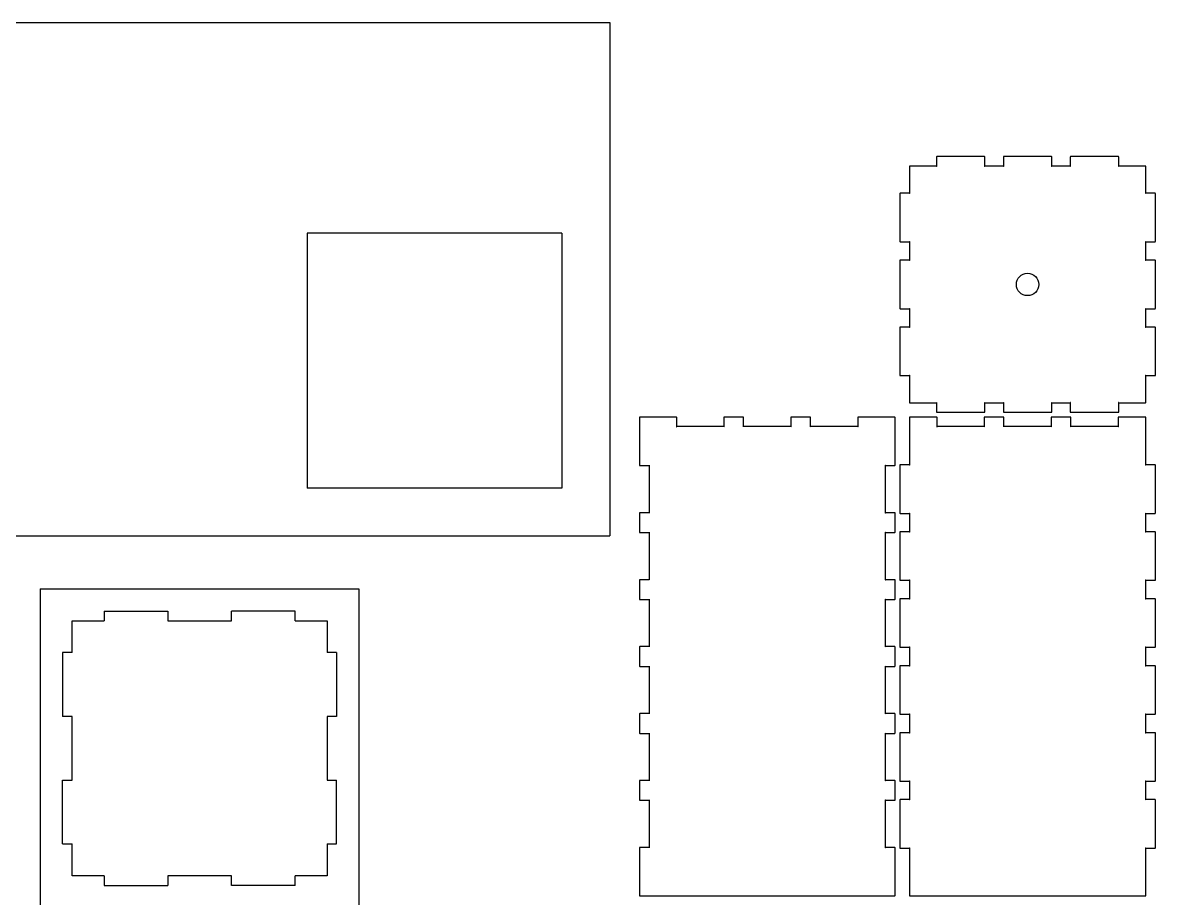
# Model space of a CAD drawing. Extents: x -178 to 375, y -261 to 165.
# Drawn here: x 19.8 to 375.3, y -109.8 to 164.9 of the extents above; entities that cross this region are included whole.
import ezdxf

# ---------------------------------------------------------------- set-up
doc = ezdxf.new("R2010")
doc.units = 0
doc.header["$MEASUREMENT"] = 0
doc.layers.add('MODELSKETCH_VISIBLE', color=7, linetype='CONTINUOUS')

msp = doc.modelspace()

# ---------------------------------------------------------------- linework, layer by layer
at = {"layer": 'MODELSKETCH_VISIBLE'}
for p, q in [((4.08, 164.86), (204.08, 164.86)), ((204.08, 164.86), (204.08, 3.86)), ((306.62, 122.82), (306.59, 122.77)), ((306.59, 122.77), (306.59, 122.75)), ((306.59, 122.75), (306.59, 119.75)), ((306.67, 122.85), (306.62, 122.82)), ((306.69, 122.85), (306.67, 122.85)), ((321.69, 122.85), (306.69, 122.85)), ((321.71, 122.85), (321.69, 122.85)), ((321.76, 122.82), (321.71, 122.85)), ((321.79, 122.77), (321.76, 122.82)), ((321.79, 122.75), (321.79, 122.77)), ((321.79, 119.75), (321.79, 122.75)), ((327.62, 122.82), (327.59, 122.77)), ((327.59, 122.77), (327.59, 122.75)), ((327.59, 122.75), (327.59, 119.75)), ((327.67, 122.85), (327.62, 122.82)), ((327.69, 122.85), (327.67, 122.85)), ((342.69, 122.85), (327.69, 122.85)), ((342.71, 122.85), (342.69, 122.85)), ((342.76, 122.82), (342.71, 122.85)), ((342.79, 122.77), (342.76, 122.82)), ((342.79, 122.75), (342.79, 122.77)), ((342.79, 119.75), (342.79, 122.75)), ((348.62, 122.82), (348.59, 122.77)), ((348.59, 122.77), (348.59, 122.75)), ((348.59, 122.75), (348.59, 119.75)), ((348.67, 122.85), (348.62, 122.82)), ((348.69, 122.85), (348.67, 122.85)), ((363.69, 122.85), (348.69, 122.85)), ((363.71, 122.85), (363.69, 122.85)), ((363.76, 122.82), (363.71, 122.85)), ((363.79, 122.77), (363.76, 122.82)), ((363.79, 122.75), (363.79, 122.77)), ((363.79, 119.75), (363.79, 122.75)), ((298.12, 119.82), (298.09, 119.77)), ((298.09, 119.77), (298.09, 119.75)), ((298.09, 119.75), (298.09, 111.25)), ((298.17, 119.85), (298.12, 119.82)), ((298.19, 119.85), (298.17, 119.85)), ((306.69, 119.85), (298.19, 119.85)), ((306.59, 119.77), (306.62, 119.82)), ((306.59, 119.75), (306.59, 119.77)), ((306.62, 119.82), (306.67, 119.85)), ((306.67, 119.85), (306.69, 119.85)), ((327.69, 119.85), (321.69, 119.85)), ((321.69, 119.85), (321.71, 119.85)), ((321.71, 119.85), (321.76, 119.82)), ((321.76, 119.82), (321.79, 119.77)), ((321.79, 119.77), (321.79, 119.75)), ((327.59, 119.77), (327.62, 119.82)), ((327.59, 119.75), (327.59, 119.77)), ((327.62, 119.82), (327.67, 119.85)), ((327.67, 119.85), (327.69, 119.85)), ((348.69, 119.85), (342.69, 119.85)), ((342.69, 119.85), (342.71, 119.85)), ((342.71, 119.85), (342.76, 119.82)), ((342.76, 119.82), (342.79, 119.77)), ((342.79, 119.77), (342.79, 119.75)), ((348.59, 119.77), (348.62, 119.82)), ((348.59, 119.75), (348.59, 119.77)), ((348.62, 119.82), (348.67, 119.85)), ((348.67, 119.85), (348.69, 119.85)), ((372.19, 119.85), (363.69, 119.85)), ((363.69, 119.85), (363.71, 119.85)), ((363.71, 119.85), (363.76, 119.82)), ((363.76, 119.82), (363.79, 119.77)), ((363.79, 119.77), (363.79, 119.75)), ((372.21, 119.85), (372.19, 119.85)), ((372.26, 119.82), (372.21, 119.85)), ((372.29, 119.77), (372.26, 119.82)), ((372.29, 119.75), (372.29, 119.77)), ((372.29, 111.25), (372.29, 119.75)), ((295.12, 111.32), (295.09, 111.27)), ((295.09, 111.27), (295.09, 111.25)), ((295.09, 111.25), (295.09, 96.25)), ((295.17, 111.35), (295.12, 111.32)), ((295.19, 111.35), (295.17, 111.35)), ((298.19, 111.35), (295.19, 111.35)), ((298.09, 111.27), (298.12, 111.32)), ((298.09, 111.25), (298.09, 111.27)), ((298.12, 111.32), (298.17, 111.35)), ((298.17, 111.35), (298.19, 111.35)), ((375.19, 111.35), (372.19, 111.35)), ((372.19, 111.35), (372.21, 111.35)), ((372.21, 111.35), (372.26, 111.32)), ((372.26, 111.32), (372.29, 111.27)), ((372.29, 111.27), (372.29, 111.25)), ((375.21, 111.35), (375.19, 111.35)), ((375.26, 111.32), (375.21, 111.35)), ((375.29, 111.27), (375.26, 111.32)), ((375.29, 111.25), (375.29, 111.27)), ((375.29, 96.25), (375.29, 111.25)), ((189.08, 98.86), (109.08, 98.86)), ((109.08, 98.86), (109.08, 18.86)), ((189.08, 98.86), (189.08, 18.86)), ((295.09, 96.25), (295.09, 96.24)), ((295.09, 96.24), (295.12, 96.18)), ((295.12, 96.18), (295.17, 96.15)), ((295.17, 96.15), (295.19, 96.15)), ((295.19, 96.15), (298.19, 96.15)), ((298.09, 96.24), (298.09, 96.25)), ((298.09, 96.25), (298.09, 90.25)), ((298.12, 96.18), (298.09, 96.24)), ((298.17, 96.15), (298.12, 96.18)), ((298.19, 96.15), (298.17, 96.15)), ((372.21, 96.15), (372.19, 96.15)), ((372.19, 96.15), (375.19, 96.15)), ((372.26, 96.18), (372.21, 96.15)), ((372.29, 96.24), (372.26, 96.18)), ((372.29, 90.25), (372.29, 96.25)), ((372.29, 96.25), (372.29, 96.24)), ((375.19, 96.15), (375.21, 96.15)), ((375.21, 96.15), (375.26, 96.18)), ((375.26, 96.18), (375.29, 96.24)), ((375.29, 96.24), (375.29, 96.25)), ((295.12, 90.32), (295.09, 90.27)), ((295.09, 90.27), (295.09, 90.25)), ((295.09, 90.25), (295.09, 75.25)), ((295.17, 90.35), (295.12, 90.32)), ((295.19, 90.35), (295.17, 90.35)), ((298.19, 90.35), (295.19, 90.35)), ((298.09, 90.27), (298.12, 90.32)), ((298.09, 90.25), (298.09, 90.27)), ((298.12, 90.32), (298.17, 90.35)), ((298.17, 90.35), (298.19, 90.35)), ((375.19, 90.35), (372.19, 90.35)), ((372.19, 90.35), (372.21, 90.35)), ((372.21, 90.35), (372.26, 90.32)), ((372.26, 90.32), (372.29, 90.27)), ((372.29, 90.27), (372.29, 90.25)), ((375.21, 90.35), (375.19, 90.35)), ((375.26, 90.32), (375.21, 90.35)), ((375.29, 90.27), (375.26, 90.32)), ((375.29, 90.25), (375.29, 90.27)), ((375.29, 75.25), (375.29, 90.25)), ((295.09, 75.25), (295.09, 75.24)), ((295.09, 75.24), (295.12, 75.18)), ((295.12, 75.18), (295.17, 75.15)), ((295.17, 75.15), (295.19, 75.15)), ((295.19, 75.15), (298.19, 75.15)), ((298.09, 75.24), (298.09, 75.25)), ((298.09, 75.25), (298.09, 69.25)), ((298.12, 75.18), (298.09, 75.24)), ((298.17, 75.15), (298.12, 75.18)), ((298.19, 75.15), (298.17, 75.15)), ((372.21, 75.15), (372.19, 75.15)), ((372.19, 75.15), (375.19, 75.15)), ((372.26, 75.18), (372.21, 75.15)), ((372.29, 75.24), (372.26, 75.18)), ((372.29, 69.25), (372.29, 75.25)), ((372.29, 75.25), (372.29, 75.24)), ((375.19, 75.15), (375.21, 75.15)), ((375.21, 75.15), (375.26, 75.18)), ((375.26, 75.18), (375.29, 75.24)), ((375.29, 75.24), (375.29, 75.25)), ((295.12, 69.32), (295.09, 69.27)), ((295.09, 69.27), (295.09, 69.25)), ((295.09, 69.25), (295.09, 54.25)), ((295.17, 69.35), (295.12, 69.32)), ((295.19, 69.35), (295.17, 69.35)), ((298.19, 69.35), (295.19, 69.35)), ((298.09, 69.27), (298.12, 69.32)), ((298.09, 69.25), (298.09, 69.27)), ((298.12, 69.32), (298.17, 69.35)), ((298.17, 69.35), (298.19, 69.35)), ((375.19, 69.35), (372.19, 69.35)), ((372.19, 69.35), (372.21, 69.35)), ((372.21, 69.35), (372.26, 69.32)), ((372.26, 69.32), (372.29, 69.27)), ((372.29, 69.27), (372.29, 69.25)), ((375.21, 69.35), (375.19, 69.35)), ((375.26, 69.32), (375.21, 69.35)), ((375.29, 69.27), (375.26, 69.32)), ((375.29, 69.25), (375.29, 69.27)), ((375.29, 54.25), (375.29, 69.25)), ((295.09, 54.25), (295.09, 54.24)), ((295.09, 54.24), (295.12, 54.18)), ((295.12, 54.18), (295.17, 54.15)), ((295.17, 54.15), (295.19, 54.15)), ((295.19, 54.15), (298.19, 54.15)), ((298.09, 54.24), (298.09, 54.25)), ((298.09, 54.25), (298.09, 45.75)), ((298.12, 54.18), (298.09, 54.24)), ((298.17, 54.15), (298.12, 54.18)), ((298.19, 54.15), (298.17, 54.15)), ((372.21, 54.15), (372.19, 54.15)), ((372.19, 54.15), (375.19, 54.15)), ((372.26, 54.18), (372.21, 54.15)), ((372.29, 54.24), (372.26, 54.18)), ((372.29, 45.75), (372.29, 54.25)), ((372.29, 54.25), (372.29, 54.24)), ((375.19, 54.15), (375.21, 54.15)), ((375.21, 54.15), (375.26, 54.18)), ((375.26, 54.18), (375.29, 54.24)), ((375.29, 54.24), (375.29, 54.25)), ((298.09, 45.75), (298.09, 45.74)), ((298.09, 45.74), (298.12, 45.68)), ((298.12, 45.68), (298.17, 45.65)), ((298.17, 45.65), (298.19, 45.65)), ((298.19, 45.65), (306.69, 45.65)), ((306.59, 45.74), (306.59, 45.75)), ((306.59, 45.75), (306.59, 42.75)), ((306.62, 45.68), (306.59, 45.74)), ((306.59, 42.75), (306.59, 42.74)), ((306.59, 42.74), (306.62, 42.68)), ((306.67, 45.65), (306.62, 45.68)), ((306.62, 42.68), (306.67, 42.65)), ((306.69, 45.65), (306.67, 45.65)), ((321.71, 45.65), (321.69, 45.65)), ((321.69, 45.65), (327.69, 45.65)), ((321.76, 45.68), (321.71, 45.65)), ((321.71, 42.65), (321.76, 42.68)), ((321.79, 45.74), (321.76, 45.68)), ((321.76, 42.68), (321.79, 42.74)), ((321.79, 42.75), (321.79, 45.75)), ((321.79, 45.75), (321.79, 45.74)), ((321.79, 42.74), (321.79, 42.75)), ((327.59, 45.74), (327.59, 45.75)), ((327.59, 45.75), (327.59, 42.75)), ((327.62, 45.68), (327.59, 45.74)), ((327.59, 42.75), (327.59, 42.74)), ((327.59, 42.74), (327.62, 42.68)), ((327.67, 45.65), (327.62, 45.68)), ((327.62, 42.68), (327.67, 42.65)), ((327.69, 45.65), (327.67, 45.65)), ((342.71, 45.65), (342.69, 45.65)), ((342.69, 45.65), (348.69, 45.65)), ((342.76, 45.68), (342.71, 45.65)), ((342.71, 42.65), (342.76, 42.68)), ((342.79, 45.74), (342.76, 45.68)), ((342.76, 42.68), (342.79, 42.74)), ((342.79, 42.75), (342.79, 45.75)), ((342.79, 45.75), (342.79, 45.74)), ((342.79, 42.74), (342.79, 42.75)), ((348.59, 45.74), (348.59, 45.75)), ((348.59, 45.75), (348.59, 42.75)), ((348.62, 45.68), (348.59, 45.74)), ((348.59, 42.75), (348.59, 42.74)), ((348.59, 42.74), (348.62, 42.68)), ((348.67, 45.65), (348.62, 45.68)), ((348.62, 42.68), (348.67, 42.65)), ((348.69, 45.65), (348.67, 45.65)), ((363.71, 45.65), (363.69, 45.65)), ((363.69, 45.65), (372.19, 45.65)), ((363.76, 45.68), (363.71, 45.65)), ((363.71, 42.65), (363.76, 42.68)), ((363.79, 45.74), (363.76, 45.68)), ((363.76, 42.68), (363.79, 42.74)), ((363.79, 42.75), (363.79, 45.75)), ((363.79, 45.75), (363.79, 45.74)), ((363.79, 42.74), (363.79, 42.75)), ((372.19, 45.65), (372.21, 45.65)), ((372.21, 45.65), (372.26, 45.68)), ((372.26, 45.68), (372.29, 45.74)), ((372.29, 45.74), (372.29, 45.75)), ((213.42, 41.12), (213.39, 41.07)), ((213.39, 41.07), (213.39, 41.05)), ((213.39, 41.05), (213.39, 38.05)), ((213.47, 41.15), (213.42, 41.12)), ((213.49, 41.15), (213.47, 41.15)), ((216.49, 41.15), (213.49, 41.15)), ((224.99, 41.15), (216.49, 41.15)), ((225.01, 41.15), (224.99, 41.15)), ((225.06, 41.12), (225.01, 41.15)), ((225.09, 41.07), (225.06, 41.12)), ((225.09, 41.05), (225.09, 41.07)), ((225.09, 38.05), (225.09, 41.05)), ((239.92, 41.12), (239.89, 41.07)), ((239.89, 41.07), (239.89, 41.05)), ((239.89, 41.05), (239.89, 38.05)), ((239.97, 41.15), (239.92, 41.12)), ((239.99, 41.15), (239.97, 41.15)), ((245.99, 41.15), (239.99, 41.15)), ((246.01, 41.15), (245.99, 41.15)), ((246.06, 41.12), (246.01, 41.15)), ((246.09, 41.07), (246.06, 41.12)), ((246.09, 41.05), (246.09, 41.07)), ((246.09, 38.05), (246.09, 41.05)), ((260.92, 41.12), (260.89, 41.07)), ((260.89, 41.07), (260.89, 41.05)), ((260.89, 41.05), (260.89, 38.05)), ((260.97, 41.15), (260.92, 41.12)), ((260.99, 41.15), (260.97, 41.15)), ((266.99, 41.15), (260.99, 41.15)), ((267.01, 41.15), (266.99, 41.15)), ((267.06, 41.12), (267.01, 41.15)), ((267.09, 41.07), (267.06, 41.12)), ((267.09, 41.05), (267.09, 41.07)), ((267.09, 38.05), (267.09, 41.05)), ((281.92, 41.12), (281.89, 41.07)), ((281.89, 41.07), (281.89, 41.05)), ((281.89, 41.05), (281.89, 38.05)), ((281.97, 41.15), (281.92, 41.12)), ((281.99, 41.15), (281.97, 41.15)), ((290.49, 41.15), (281.99, 41.15)), ((293.49, 41.15), (290.49, 41.15)), ((293.51, 41.15), (293.49, 41.15)), ((293.56, 41.12), (293.51, 41.15)), ((293.59, 41.07), (293.56, 41.12)), ((293.59, 41.05), (293.59, 41.07)), ((293.59, 38.05), (293.59, 41.05)), ((298.12, 41.12), (298.09, 41.07)), ((298.09, 41.07), (298.09, 41.05)), ((298.09, 41.05), (298.09, 38.05)), ((298.17, 41.15), (298.12, 41.12)), ((298.19, 41.15), (298.17, 41.15)), ((306.69, 41.15), (298.19, 41.15)), ((306.67, 42.65), (306.69, 42.65)), ((306.69, 42.65), (321.69, 42.65)), ((306.71, 41.15), (306.69, 41.15)), ((306.76, 41.12), (306.71, 41.15)), ((306.79, 41.07), (306.76, 41.12)), ((306.79, 41.05), (306.79, 41.07)), ((306.79, 38.05), (306.79, 41.05)), ((321.62, 41.12), (321.59, 41.07)), ((321.59, 41.07), (321.59, 41.05)), ((321.59, 41.05), (321.59, 38.05)), ((321.67, 41.15), (321.62, 41.12)), ((321.69, 41.15), (321.67, 41.15)), ((321.69, 42.65), (321.71, 42.65)), ((327.69, 41.15), (321.69, 41.15)), ((327.67, 42.65), (327.69, 42.65)), ((327.69, 42.65), (342.69, 42.65)), ((327.71, 41.15), (327.69, 41.15)), ((327.76, 41.12), (327.71, 41.15)), ((327.79, 41.07), (327.76, 41.12)), ((327.79, 41.05), (327.79, 41.07)), ((327.79, 38.05), (327.79, 41.05)), ((342.62, 41.12), (342.59, 41.07)), ((342.59, 41.07), (342.59, 41.05)), ((342.59, 41.05), (342.59, 38.05)), ((342.67, 41.15), (342.62, 41.12)), ((342.69, 41.15), (342.67, 41.15)), ((342.69, 42.65), (342.71, 42.65)), ((348.69, 41.15), (342.69, 41.15)), ((348.67, 42.65), (348.69, 42.65)), ((348.69, 42.65), (363.69, 42.65)), ((348.71, 41.15), (348.69, 41.15)), ((348.76, 41.12), (348.71, 41.15)), ((348.79, 41.07), (348.76, 41.12)), ((348.79, 41.05), (348.79, 41.07)), ((348.79, 38.05), (348.79, 41.05)), ((363.62, 41.12), (363.59, 41.07)), ((363.59, 41.07), (363.59, 41.05)), ((363.59, 41.05), (363.59, 38.05)), ((363.67, 41.15), (363.62, 41.12)), ((363.69, 41.15), (363.67, 41.15)), ((363.69, 42.65), (363.71, 42.65)), ((372.19, 41.15), (363.69, 41.15)), ((372.21, 41.15), (372.19, 41.15)), ((372.26, 41.12), (372.21, 41.15)), ((372.29, 41.07), (372.26, 41.12)), ((372.29, 41.05), (372.29, 41.07)), ((372.29, 38.05), (372.29, 41.05)), ((213.39, 38.05), (213.39, 26.05)), ((239.99, 38.15), (224.99, 38.15)), ((224.99, 38.15), (225.01, 38.15)), ((225.01, 38.15), (225.06, 38.12)), ((225.06, 38.12), (225.09, 38.07)), ((225.09, 38.07), (225.09, 38.05)), ((239.89, 38.07), (239.92, 38.12)), ((239.89, 38.05), (239.89, 38.07)), ((239.92, 38.12), (239.97, 38.15)), ((239.97, 38.15), (239.99, 38.15)), ((260.99, 38.15), (245.99, 38.15)), ((245.99, 38.15), (246.01, 38.15)), ((246.01, 38.15), (246.06, 38.12)), ((246.06, 38.12), (246.09, 38.07)), ((246.09, 38.07), (246.09, 38.05)), ((260.89, 38.07), (260.92, 38.12)), ((260.89, 38.05), (260.89, 38.07)), ((260.92, 38.12), (260.97, 38.15)), ((260.97, 38.15), (260.99, 38.15)), ((281.99, 38.15), (266.99, 38.15)), ((266.99, 38.15), (267.01, 38.15)), ((267.01, 38.15), (267.06, 38.12)), ((267.06, 38.12), (267.09, 38.07)), ((267.09, 38.07), (267.09, 38.05)), ((281.89, 38.07), (281.92, 38.12)), ((281.89, 38.05), (281.89, 38.07)), ((281.92, 38.12), (281.97, 38.15)), ((281.97, 38.15), (281.99, 38.15)), ((293.59, 26.05), (293.59, 38.05)), ((298.09, 38.05), (298.09, 26.05)), ((321.69, 38.15), (306.69, 38.15)), ((306.69, 38.15), (306.71, 38.15)), ((306.71, 38.15), (306.76, 38.12)), ((306.76, 38.12), (306.79, 38.07)), ((306.79, 38.07), (306.79, 38.05)), ((321.59, 38.07), (321.62, 38.12)), ((321.59, 38.05), (321.59, 38.07)), ((321.62, 38.12), (321.67, 38.15)), ((321.67, 38.15), (321.69, 38.15)), ((342.69, 38.15), (327.69, 38.15)), ((327.69, 38.15), (327.71, 38.15)), ((327.71, 38.15), (327.76, 38.12)), ((327.76, 38.12), (327.79, 38.07)), ((327.79, 38.07), (327.79, 38.05)), ((342.59, 38.07), (342.62, 38.12)), ((342.59, 38.05), (342.59, 38.07)), ((342.62, 38.12), (342.67, 38.15)), ((342.67, 38.15), (342.69, 38.15)), ((348.69, 38.15), (348.71, 38.15)), ((363.69, 38.15), (348.69, 38.15)), ((348.71, 38.15), (348.76, 38.12)), ((348.76, 38.12), (348.79, 38.07)), ((348.79, 38.07), (348.79, 38.05)), ((363.59, 38.07), (363.62, 38.12)), ((363.59, 38.05), (363.59, 38.07)), ((363.62, 38.12), (363.67, 38.15)), ((363.67, 38.15), (363.69, 38.15)), ((372.29, 26.05), (372.29, 38.05)), ((213.39, 26.05), (213.39, 26.04)), ((213.39, 26.04), (213.42, 25.98)), ((213.42, 25.98), (213.47, 25.95)), ((213.47, 25.95), (213.49, 25.95)), ((213.49, 25.95), (216.49, 25.95)), ((216.39, 26.04), (216.39, 26.05)), ((216.39, 26.05), (216.39, 11.05)), ((216.42, 25.98), (216.39, 26.04)), ((216.47, 25.95), (216.42, 25.98)), ((216.49, 25.95), (216.47, 25.95)), ((290.51, 25.95), (290.49, 25.95)), ((290.49, 25.95), (293.49, 25.95)), ((290.56, 25.98), (290.51, 25.95)), ((290.59, 26.04), (290.56, 25.98)), ((290.59, 11.05), (290.59, 26.05)), ((290.59, 26.05), (290.59, 26.04)), ((293.49, 25.95), (293.51, 25.95)), ((293.51, 25.95), (293.56, 25.98)), ((293.56, 25.98), (293.59, 26.04)), ((293.59, 26.04), (293.59, 26.05)), ((295.12, 26.12), (295.09, 26.07)), ((295.09, 26.07), (295.09, 26.05)), ((295.09, 26.05), (295.09, 11.05)), ((295.17, 26.15), (295.12, 26.12)), ((295.19, 26.15), (295.17, 26.15)), ((298.19, 26.15), (295.19, 26.15)), ((298.09, 26.07), (298.12, 26.12)), ((298.09, 26.05), (298.09, 26.07)), ((298.12, 26.12), (298.17, 26.15)), ((298.17, 26.15), (298.19, 26.15)), ((372.19, 26.15), (372.21, 26.15)), ((375.19, 26.15), (372.19, 26.15)), ((372.21, 26.15), (372.26, 26.12)), ((372.26, 26.12), (372.29, 26.07)), ((372.29, 26.07), (372.29, 26.05)), ((375.21, 26.15), (375.19, 26.15)), ((375.26, 26.12), (375.21, 26.15)), ((375.29, 26.07), (375.26, 26.12)), ((375.29, 26.05), (375.29, 26.07)), ((375.29, 11.05), (375.29, 26.05)), ((189.08, 18.86), (109.08, 18.86)), ((213.42, 11.12), (213.39, 11.07)), ((213.39, 11.07), (213.39, 11.05)), ((213.39, 11.05), (213.39, 5.05)), ((213.47, 11.15), (213.42, 11.12)), ((213.49, 11.15), (213.47, 11.15)), ((216.49, 11.15), (213.49, 11.15)), ((216.39, 11.07), (216.42, 11.12)), ((216.39, 11.05), (216.39, 11.07)), ((216.42, 11.12), (216.47, 11.15)), ((216.47, 11.15), (216.49, 11.15)), ((293.49, 11.15), (290.49, 11.15)), ((290.49, 11.15), (290.51, 11.15)), ((290.51, 11.15), (290.56, 11.12)), ((290.56, 11.12), (290.59, 11.07)), ((290.59, 11.07), (290.59, 11.05)), ((293.51, 11.15), (293.49, 11.15)), ((293.56, 11.12), (293.51, 11.15)), ((293.59, 11.07), (293.56, 11.12)), ((293.59, 11.05), (293.59, 11.07)), ((293.59, 5.05), (293.59, 11.05)), ((295.09, 11.05), (295.09, 11.04)), ((295.09, 11.04), (295.12, 10.98)), ((295.12, 10.98), (295.17, 10.95)), ((295.17, 10.95), (295.19, 10.95)), ((295.19, 10.95), (298.19, 10.95)), ((298.09, 11.04), (298.09, 11.05)), ((298.09, 11.05), (298.09, 5.05)), ((298.12, 10.98), (298.09, 11.04)), ((298.17, 10.95), (298.12, 10.98)), ((298.19, 10.95), (298.17, 10.95)), ((372.19, 10.95), (375.19, 10.95)), ((372.21, 10.95), (372.19, 10.95)), ((372.26, 10.98), (372.21, 10.95)), ((372.29, 11.04), (372.26, 10.98)), ((372.29, 11.05), (372.29, 11.04)), ((372.29, 5.05), (372.29, 11.05)), ((375.19, 10.95), (375.21, 10.95)), ((375.21, 10.95), (375.26, 10.98)), ((375.26, 10.98), (375.29, 11.04)), ((375.29, 11.04), (375.29, 11.05)), ((4.08, 3.86), (204.08, 3.86)), ((213.39, 5.05), (213.39, 5.04)), ((213.39, 5.04), (213.42, 4.98)), ((213.42, 4.98), (213.47, 4.95)), ((213.47, 4.95), (213.49, 4.95)), ((213.49, 4.95), (216.49, 4.95)), ((216.39, 5.04), (216.39, 5.05)), ((216.39, 5.05), (216.39, -9.95)), ((216.42, 4.98), (216.39, 5.04)), ((216.47, 4.95), (216.42, 4.98)), ((216.49, 4.95), (216.47, 4.95)), ((290.51, 4.95), (290.49, 4.95)), ((290.49, 4.95), (293.49, 4.95)), ((290.56, 4.98), (290.51, 4.95)), ((290.59, 5.04), (290.56, 4.98)), ((290.59, -9.95), (290.59, 5.05)), ((290.59, 5.05), (290.59, 5.04)), ((293.49, 4.95), (293.51, 4.95)), ((293.51, 4.95), (293.56, 4.98)), ((293.56, 4.98), (293.59, 5.04)), ((293.59, 5.04), (293.59, 5.05)), ((295.12, 5.12), (295.09, 5.07)), ((295.09, 5.07), (295.09, 5.05)), ((295.09, 5.05), (295.09, -9.95)), ((295.17, 5.15), (295.12, 5.12)), ((295.19, 5.15), (295.17, 5.15)), ((298.19, 5.15), (295.19, 5.15)), ((298.09, 5.07), (298.12, 5.12)), ((298.09, 5.05), (298.09, 5.07)), ((298.12, 5.12), (298.17, 5.15)), ((298.17, 5.15), (298.19, 5.15)), ((372.19, 5.15), (372.21, 5.15)), ((375.19, 5.15), (372.19, 5.15)), ((372.21, 5.15), (372.26, 5.12)), ((372.26, 5.12), (372.29, 5.07)), ((372.29, 5.07), (372.29, 5.05)), ((375.21, 5.15), (375.19, 5.15)), ((375.26, 5.12), (375.21, 5.15)), ((375.29, 5.07), (375.26, 5.12)), ((375.29, 5.05), (375.29, 5.07)), ((375.29, -9.95), (375.29, 5.05)), ((213.42, -9.88), (213.39, -9.93)), ((213.39, -9.93), (213.39, -9.95)), ((213.39, -9.95), (213.39, -15.95)), ((213.47, -9.85), (213.42, -9.88)), ((213.49, -9.85), (213.47, -9.85)), ((216.49, -9.85), (213.49, -9.85)), ((216.39, -9.93), (216.42, -9.88)), ((216.39, -9.95), (216.39, -9.93)), ((216.42, -9.88), (216.47, -9.85)), ((216.47, -9.85), (216.49, -9.85)), ((293.49, -9.85), (290.49, -9.85)), ((290.49, -9.85), (290.51, -9.85)), ((290.51, -9.85), (290.56, -9.88)), ((290.56, -9.88), (290.59, -9.93)), ((290.59, -9.93), (290.59, -9.95)), ((293.51, -9.85), (293.49, -9.85)), ((293.56, -9.88), (293.51, -9.85)), ((293.59, -9.93), (293.56, -9.88)), ((293.59, -9.95), (293.59, -9.93)), ((293.59, -15.95), (293.59, -9.95)), ((295.09, -9.95), (295.09, -9.96)), ((295.09, -9.96), (295.12, -10.02)), ((295.12, -10.02), (295.17, -10.05)), ((295.17, -10.05), (295.19, -10.05)), ((295.19, -10.05), (298.19, -10.05)), ((298.09, -9.96), (298.09, -9.95)), ((298.09, -9.95), (298.09, -15.95)), ((298.12, -10.02), (298.09, -9.96)), ((298.17, -10.05), (298.12, -10.02)), ((298.19, -10.05), (298.17, -10.05)), ((372.19, -10.05), (375.19, -10.05)), ((372.21, -10.05), (372.19, -10.05)), ((372.26, -10.02), (372.21, -10.05)), ((372.29, -9.96), (372.26, -10.02)), ((372.29, -9.95), (372.29, -9.96)), ((372.29, -15.95), (372.29, -9.95)), ((375.19, -10.05), (375.21, -10.05)), ((375.21, -10.05), (375.26, -10.02)), ((375.26, -10.02), (375.29, -9.96)), ((375.29, -9.96), (375.29, -9.95)), ((25.36, -12.73), (25.36, -112.73)), ((25.36, -12.73), (125.36, -12.73)), ((125.36, -12.73), (125.36, -112.73)), ((213.39, -15.95), (213.39, -15.96)), ((213.39, -15.96), (213.42, -16.02)), ((213.42, -16.02), (213.47, -16.05)), ((213.47, -16.05), (213.49, -16.05)), ((213.49, -16.05), (216.49, -16.05)), ((216.39, -15.96), (216.39, -15.95)), ((216.39, -15.95), (216.39, -30.95)), ((216.42, -16.02), (216.39, -15.96)), ((216.47, -16.05), (216.42, -16.02)), ((216.49, -16.05), (216.47, -16.05)), ((290.51, -16.05), (290.49, -16.05)), ((290.49, -16.05), (293.49, -16.05)), ((290.56, -16.02), (290.51, -16.05)), ((290.59, -15.96), (290.56, -16.02)), ((290.59, -30.95), (290.59, -15.95)), ((290.59, -15.95), (290.59, -15.96)), ((293.49, -16.05), (293.51, -16.05)), ((293.51, -16.05), (293.56, -16.02)), ((293.56, -16.02), (293.59, -15.96)), ((293.59, -15.96), (293.59, -15.95)), ((295.12, -15.88), (295.09, -15.93)), ((295.09, -15.93), (295.09, -15.95)), ((295.09, -15.95), (295.09, -30.95)), ((295.17, -15.85), (295.12, -15.88)), ((295.19, -15.85), (295.17, -15.85)), ((298.19, -15.85), (295.19, -15.85)), ((298.09, -15.93), (298.12, -15.88)), ((298.09, -15.95), (298.09, -15.93)), ((298.12, -15.88), (298.17, -15.85)), ((298.17, -15.85), (298.19, -15.85)), ((372.19, -15.85), (372.21, -15.85)), ((375.19, -15.85), (372.19, -15.85)), ((372.21, -15.85), (372.26, -15.88)), ((372.26, -15.88), (372.29, -15.93)), ((372.29, -15.93), (372.29, -15.95)), ((375.21, -15.85), (375.19, -15.85)), ((375.26, -15.88), (375.21, -15.85)), ((375.29, -15.93), (375.26, -15.88)), ((375.29, -15.95), (375.29, -15.93)), ((375.29, -30.95), (375.29, -15.95)), ((45.36, -19.73), (45.36, -22.73)), ((45.36, -19.73), (55.36, -19.73)), ((55.36, -19.73), (65.36, -19.73)), ((65.36, -19.73), (65.36, -22.73)), ((95.36, -19.73), (85.36, -19.73)), ((85.36, -22.73), (85.36, -19.73)), ((105.36, -19.73), (95.36, -19.73)), ((105.36, -22.73), (105.36, -19.73)), ((35.36, -32.73), (35.36, -22.73)), ((35.36, -22.73), (45.36, -22.73)), ((65.36, -22.73), (85.36, -22.73)), ((105.36, -22.73), (115.36, -22.73)), ((115.36, -22.73), (115.36, -32.73)), ((213.42, -30.88), (213.39, -30.93)), ((213.39, -30.93), (213.39, -30.95)), ((213.39, -30.95), (213.39, -36.95)), ((213.47, -30.85), (213.42, -30.88)), ((213.49, -30.85), (213.47, -30.85)), ((216.49, -30.85), (213.49, -30.85)), ((216.39, -30.93), (216.42, -30.88)), ((216.39, -30.95), (216.39, -30.93)), ((216.42, -30.88), (216.47, -30.85)), ((216.47, -30.85), (216.49, -30.85)), ((293.49, -30.85), (290.49, -30.85)), ((290.49, -30.85), (290.51, -30.85)), ((290.51, -30.85), (290.56, -30.88)), ((290.56, -30.88), (290.59, -30.93)), ((290.59, -30.93), (290.59, -30.95)), ((293.51, -30.85), (293.49, -30.85)), ((293.56, -30.88), (293.51, -30.85)), ((293.59, -30.93), (293.56, -30.88)), ((293.59, -30.95), (293.59, -30.93)), ((293.59, -36.95), (293.59, -30.95)), ((295.09, -30.95), (295.09, -30.96)), ((295.09, -30.96), (295.12, -31.02)), ((295.12, -31.02), (295.17, -31.05)), ((295.17, -31.05), (295.19, -31.05)), ((295.19, -31.05), (298.19, -31.05)), ((298.09, -30.96), (298.09, -30.95)), ((298.09, -30.95), (298.09, -36.95)), ((298.12, -31.02), (298.09, -30.96)), ((298.17, -31.05), (298.12, -31.02)), ((298.19, -31.05), (298.17, -31.05)), ((372.19, -31.05), (375.19, -31.05)), ((372.21, -31.05), (372.19, -31.05)), ((372.26, -31.02), (372.21, -31.05)), ((372.29, -30.96), (372.26, -31.02)), ((372.29, -30.95), (372.29, -30.96)), ((372.29, -36.95), (372.29, -30.95)), ((375.19, -31.05), (375.21, -31.05)), ((375.21, -31.05), (375.26, -31.02)), ((375.26, -31.02), (375.29, -30.96)), ((375.29, -30.96), (375.29, -30.95)), ((35.36, -32.73), (32.36, -32.73)), ((32.36, -32.73), (32.36, -42.73)), ((118.36, -32.73), (115.36, -32.73)), ((118.36, -32.73), (118.36, -42.73)), ((213.39, -36.95), (213.39, -36.96)), ((213.39, -36.96), (213.42, -37.02)), ((213.42, -37.02), (213.47, -37.05)), ((213.47, -37.05), (213.49, -37.05)), ((213.49, -37.05), (216.49, -37.05)), ((216.39, -36.96), (216.39, -36.95)), ((216.39, -36.95), (216.39, -51.95)), ((216.42, -37.02), (216.39, -36.96)), ((216.47, -37.05), (216.42, -37.02)), ((216.49, -37.05), (216.47, -37.05)), ((290.51, -37.05), (290.49, -37.05)), ((290.49, -37.05), (293.49, -37.05)), ((290.56, -37.02), (290.51, -37.05)), ((290.59, -36.96), (290.56, -37.02)), ((290.59, -51.95), (290.59, -36.95)), ((290.59, -36.95), (290.59, -36.96)), ((293.49, -37.05), (293.51, -37.05)), ((293.51, -37.05), (293.56, -37.02)), ((293.56, -37.02), (293.59, -36.96)), ((293.59, -36.96), (293.59, -36.95)), ((295.12, -36.88), (295.09, -36.93)), ((295.09, -36.93), (295.09, -36.95)), ((295.09, -36.95), (295.09, -51.95)), ((295.17, -36.85), (295.12, -36.88)), ((295.19, -36.85), (295.17, -36.85)), ((298.19, -36.85), (295.19, -36.85)), ((298.09, -36.93), (298.12, -36.88)), ((298.09, -36.95), (298.09, -36.93)), ((298.12, -36.88), (298.17, -36.85)), ((298.17, -36.85), (298.19, -36.85)), ((375.19, -36.85), (372.19, -36.85)), ((372.19, -36.85), (372.21, -36.85)), ((372.21, -36.85), (372.26, -36.88)), ((372.26, -36.88), (372.29, -36.93)), ((372.29, -36.93), (372.29, -36.95)), ((375.21, -36.85), (375.19, -36.85)), ((375.26, -36.88), (375.21, -36.85)), ((375.29, -36.93), (375.26, -36.88)), ((375.29, -36.95), (375.29, -36.93)), ((375.29, -51.95), (375.29, -36.95)), ((32.36, -42.73), (32.36, -52.73)), ((118.36, -42.73), (118.36, -52.73)), ((35.36, -52.73), (32.36, -52.73)), ((35.36, -72.73), (35.36, -52.73)), ((115.36, -52.73), (115.36, -72.73)), ((118.36, -52.73), (115.36, -52.73)), ((213.42, -51.88), (213.39, -51.93)), ((213.39, -51.93), (213.39, -51.95)), ((213.39, -51.95), (213.39, -57.95)), ((213.47, -51.85), (213.42, -51.88)), ((213.49, -51.85), (213.47, -51.85)), ((216.49, -51.85), (213.49, -51.85)), ((216.39, -51.93), (216.42, -51.88)), ((216.39, -51.95), (216.39, -51.93)), ((216.42, -51.88), (216.47, -51.85)), ((216.47, -51.85), (216.49, -51.85)), ((293.49, -51.85), (290.49, -51.85)), ((290.49, -51.85), (290.51, -51.85)), ((290.51, -51.85), (290.56, -51.88)), ((290.56, -51.88), (290.59, -51.93)), ((290.59, -51.93), (290.59, -51.95)), ((293.51, -51.85), (293.49, -51.85)), ((293.56, -51.88), (293.51, -51.85)), ((293.59, -51.93), (293.56, -51.88)), ((293.59, -51.95), (293.59, -51.93)), ((293.59, -57.95), (293.59, -51.95)), ((295.09, -51.95), (295.09, -51.96)), ((295.09, -51.96), (295.12, -52.02)), ((295.12, -52.02), (295.17, -52.05)), ((295.17, -52.05), (295.19, -52.05)), ((295.19, -52.05), (298.19, -52.05)), ((298.09, -51.96), (298.09, -51.95)), ((298.09, -51.95), (298.09, -57.95)), ((298.12, -52.02), (298.09, -51.96)), ((298.17, -52.05), (298.12, -52.02)), ((298.19, -52.05), (298.17, -52.05)), ((372.21, -52.05), (372.19, -52.05)), ((372.19, -52.05), (375.19, -52.05)), ((372.26, -52.02), (372.21, -52.05)), ((372.29, -51.96), (372.26, -52.02)), ((372.29, -57.95), (372.29, -51.95)), ((372.29, -51.95), (372.29, -51.96)), ((375.19, -52.05), (375.21, -52.05)), ((375.21, -52.05), (375.26, -52.02)), ((375.26, -52.02), (375.29, -51.96)), ((375.29, -51.96), (375.29, -51.95)), ((213.39, -57.95), (213.39, -57.96)), ((213.39, -57.96), (213.42, -58.02)), ((213.42, -58.02), (213.47, -58.05)), ((213.47, -58.05), (213.49, -58.05)), ((213.49, -58.05), (216.49, -58.05)), ((216.39, -57.96), (216.39, -57.95)), ((216.39, -57.95), (216.39, -72.95)), ((216.42, -58.02), (216.39, -57.96)), ((216.47, -58.05), (216.42, -58.02)), ((216.49, -58.05), (216.47, -58.05)), ((290.51, -58.05), (290.49, -58.05)), ((290.49, -58.05), (293.49, -58.05)), ((290.56, -58.02), (290.51, -58.05)), ((290.59, -57.96), (290.56, -58.02)), ((290.59, -72.95), (290.59, -57.95)), ((290.59, -57.95), (290.59, -57.96)), ((293.49, -58.05), (293.51, -58.05)), ((293.51, -58.05), (293.56, -58.02)), ((293.56, -58.02), (293.59, -57.96)), ((293.59, -57.96), (293.59, -57.95)), ((295.12, -57.88), (295.09, -57.93)), ((295.09, -57.93), (295.09, -57.95)), ((295.09, -57.95), (295.09, -72.95)), ((295.17, -57.85), (295.12, -57.88)), ((295.19, -57.85), (295.17, -57.85)), ((298.19, -57.85), (295.19, -57.85)), ((298.09, -57.93), (298.12, -57.88)), ((298.09, -57.95), (298.09, -57.93)), ((298.12, -57.88), (298.17, -57.85)), ((298.17, -57.85), (298.19, -57.85)), ((375.19, -57.85), (372.19, -57.85)), ((372.19, -57.85), (372.21, -57.85)), ((372.21, -57.85), (372.26, -57.88)), ((372.26, -57.88), (372.29, -57.93)), ((372.29, -57.93), (372.29, -57.95)), ((375.21, -57.85), (375.19, -57.85)), ((375.26, -57.88), (375.21, -57.85)), ((375.29, -57.93), (375.26, -57.88)), ((375.29, -57.95), (375.29, -57.93)), ((375.29, -72.95), (375.29, -57.95)), ((32.36, -82.73), (32.36, -72.73)), ((32.36, -72.73), (35.36, -72.73)), ((115.36, -72.73), (118.36, -72.73)), ((118.36, -82.73), (118.36, -72.73)), ((213.42, -72.88), (213.39, -72.93)), ((213.39, -72.93), (213.39, -72.95)), ((213.39, -72.95), (213.39, -78.95)), ((213.47, -72.85), (213.42, -72.88)), ((213.49, -72.85), (213.47, -72.85)), ((216.49, -72.85), (213.49, -72.85)), ((216.39, -72.93), (216.42, -72.88)), ((216.39, -72.95), (216.39, -72.93)), ((216.42, -72.88), (216.47, -72.85)), ((216.47, -72.85), (216.49, -72.85)), ((293.49, -72.85), (290.49, -72.85)), ((290.49, -72.85), (290.51, -72.85)), ((290.51, -72.85), (290.56, -72.88)), ((290.56, -72.88), (290.59, -72.93)), ((290.59, -72.93), (290.59, -72.95)), ((293.51, -72.85), (293.49, -72.85)), ((293.56, -72.88), (293.51, -72.85)), ((293.59, -72.93), (293.56, -72.88)), ((293.59, -72.95), (293.59, -72.93)), ((293.59, -78.95), (293.59, -72.95)), ((295.09, -72.95), (295.09, -72.96)), ((295.09, -72.96), (295.12, -73.02)), ((295.12, -73.02), (295.17, -73.05)), ((295.17, -73.05), (295.19, -73.05)), ((295.19, -73.05), (298.19, -73.05)), ((298.09, -72.96), (298.09, -72.95)), ((298.09, -72.95), (298.09, -78.95)), ((298.12, -73.02), (298.09, -72.96)), ((298.17, -73.05), (298.12, -73.02)), ((298.19, -73.05), (298.17, -73.05)), ((372.19, -73.05), (375.19, -73.05)), ((372.21, -73.05), (372.19, -73.05)), ((372.26, -73.02), (372.21, -73.05)), ((372.29, -72.96), (372.26, -73.02)), ((372.29, -72.95), (372.29, -72.96)), ((372.29, -78.95), (372.29, -72.95)), ((375.19, -73.05), (375.21, -73.05)), ((375.21, -73.05), (375.26, -73.02)), ((375.26, -73.02), (375.29, -72.96)), ((375.29, -72.96), (375.29, -72.95)), ((213.39, -78.95), (213.39, -78.96)), ((213.39, -78.96), (213.42, -79.02)), ((213.42, -79.02), (213.47, -79.05)), ((213.47, -79.05), (213.49, -79.05)), ((213.49, -79.05), (216.49, -79.05)), ((216.39, -78.96), (216.39, -78.95)), ((216.39, -78.95), (216.39, -93.95)), ((216.42, -79.02), (216.39, -78.96)), ((216.47, -79.05), (216.42, -79.02)), ((216.49, -79.05), (216.47, -79.05)), ((290.51, -79.05), (290.49, -79.05)), ((290.49, -79.05), (293.49, -79.05)), ((290.56, -79.02), (290.51, -79.05)), ((290.59, -78.96), (290.56, -79.02)), ((290.59, -93.95), (290.59, -78.95)), ((290.59, -78.95), (290.59, -78.96)), ((293.49, -79.05), (293.51, -79.05)), ((293.51, -79.05), (293.56, -79.02)), ((293.56, -79.02), (293.59, -78.96)), ((293.59, -78.96), (293.59, -78.95)), ((295.12, -78.88), (295.09, -78.93)), ((295.09, -78.93), (295.09, -78.95)), ((295.09, -78.95), (295.09, -93.95)), ((295.17, -78.85), (295.12, -78.88)), ((295.19, -78.85), (295.17, -78.85)), ((298.19, -78.85), (295.19, -78.85)), ((298.09, -78.93), (298.12, -78.88)), ((298.09, -78.95), (298.09, -78.93)), ((298.12, -78.88), (298.17, -78.85)), ((298.17, -78.85), (298.19, -78.85)), ((372.19, -78.85), (372.21, -78.85)), ((375.19, -78.85), (372.19, -78.85)), ((372.21, -78.85), (372.26, -78.88)), ((372.26, -78.88), (372.29, -78.93)), ((372.29, -78.93), (372.29, -78.95)), ((375.21, -78.85), (375.19, -78.85)), ((375.26, -78.88), (375.21, -78.85)), ((375.29, -78.93), (375.26, -78.88)), ((375.29, -78.95), (375.29, -78.93)), ((375.29, -93.95), (375.29, -78.95)), ((32.36, -92.73), (32.36, -82.73)), ((118.36, -92.73), (118.36, -82.73)), ((32.36, -92.73), (35.36, -92.73)), ((35.36, -102.73), (35.36, -92.73)), ((115.36, -92.73), (115.36, -102.73)), ((115.36, -92.73), (118.36, -92.73)), ((213.42, -93.88), (213.39, -93.93)), ((213.39, -93.93), (213.39, -93.95)), ((213.39, -93.95), (213.39, -105.95)), ((213.47, -93.85), (213.42, -93.88)), ((213.49, -93.85), (213.47, -93.85)), ((216.49, -93.85), (213.49, -93.85)), ((216.39, -93.93), (216.42, -93.88)), ((216.39, -93.95), (216.39, -93.93)), ((216.42, -93.88), (216.47, -93.85)), ((216.47, -93.85), (216.49, -93.85)), ((293.49, -93.85), (290.49, -93.85)), ((290.49, -93.85), (290.51, -93.85)), ((290.51, -93.85), (290.56, -93.88)), ((290.56, -93.88), (290.59, -93.93)), ((290.59, -93.93), (290.59, -93.95)), ((293.51, -93.85), (293.49, -93.85)), ((293.56, -93.88), (293.51, -93.85)), ((293.59, -93.93), (293.56, -93.88)), ((293.59, -93.95), (293.59, -93.93)), ((293.59, -105.95), (293.59, -93.95)), ((295.09, -93.95), (295.09, -93.96)), ((295.09, -93.96), (295.12, -94.02)), ((295.12, -94.02), (295.17, -94.05)), ((295.17, -94.05), (295.19, -94.05)), ((295.19, -94.05), (298.19, -94.05)), ((298.09, -93.96), (298.09, -93.95)), ((298.09, -93.95), (298.09, -105.95)), ((298.12, -94.02), (298.09, -93.96)), ((298.17, -94.05), (298.12, -94.02)), ((298.19, -94.05), (298.17, -94.05)), ((372.19, -94.05), (375.19, -94.05)), ((372.21, -94.05), (372.19, -94.05)), ((372.26, -94.02), (372.21, -94.05)), ((372.29, -93.96), (372.26, -94.02)), ((372.29, -93.95), (372.29, -93.96)), ((372.29, -105.95), (372.29, -93.95)), ((375.19, -94.05), (375.21, -94.05)), ((375.21, -94.05), (375.26, -94.02)), ((375.26, -94.02), (375.29, -93.96)), ((375.29, -93.96), (375.29, -93.95)), ((45.36, -102.73), (35.36, -102.73)), ((45.36, -102.73), (45.36, -105.73)), ((65.36, -102.73), (65.36, -105.73)), ((85.36, -102.73), (65.36, -102.73)), ((85.36, -105.73), (85.36, -102.73)), ((105.36, -105.73), (105.36, -102.73)), ((115.36, -102.73), (105.36, -102.73)), ((45.36, -105.73), (55.36, -105.73)), ((55.36, -105.73), (65.36, -105.73)), ((95.36, -105.73), (85.36, -105.73)), ((105.36, -105.73), (95.36, -105.73)), ((213.39, -105.95), (213.39, -108.95)), ((293.59, -108.95), (293.59, -105.95)), ((298.09, -105.95), (298.09, -108.95)), ((372.29, -108.95), (372.29, -105.95)), ((213.39, -108.95), (213.39, -108.96)), ((213.39, -108.96), (213.42, -109.02)), ((213.42, -109.02), (213.47, -109.05)), ((213.47, -109.05), (213.49, -109.05)), ((213.49, -109.05), (216.49, -109.05)), ((216.49, -109.05), (290.49, -109.05)), ((290.49, -109.05), (293.49, -109.05)), ((293.49, -109.05), (293.51, -109.05)), ((293.51, -109.05), (293.56, -109.02)), ((293.56, -109.02), (293.59, -108.96)), ((293.59, -108.96), (293.59, -108.95)), ((298.09, -108.95), (298.09, -108.96)), ((298.09, -108.96), (298.12, -109.02)), ((298.12, -109.02), (298.17, -109.05)), ((298.17, -109.05), (298.19, -109.05)), ((298.19, -109.05), (306.69, -109.05)), ((306.69, -109.05), (363.69, -109.05)), ((363.69, -109.05), (372.19, -109.05)), ((372.19, -109.05), (372.21, -109.05)), ((372.21, -109.05), (372.26, -109.02)), ((372.26, -109.02), (372.29, -108.96)), ((372.29, -108.96), (372.29, -108.95))]:
    msp.add_line(p, q, dxfattribs=at)
msp.add_circle((335.19, 82.75), 3.5, dxfattribs=at)

doc.saveas('drawing.dxf')
